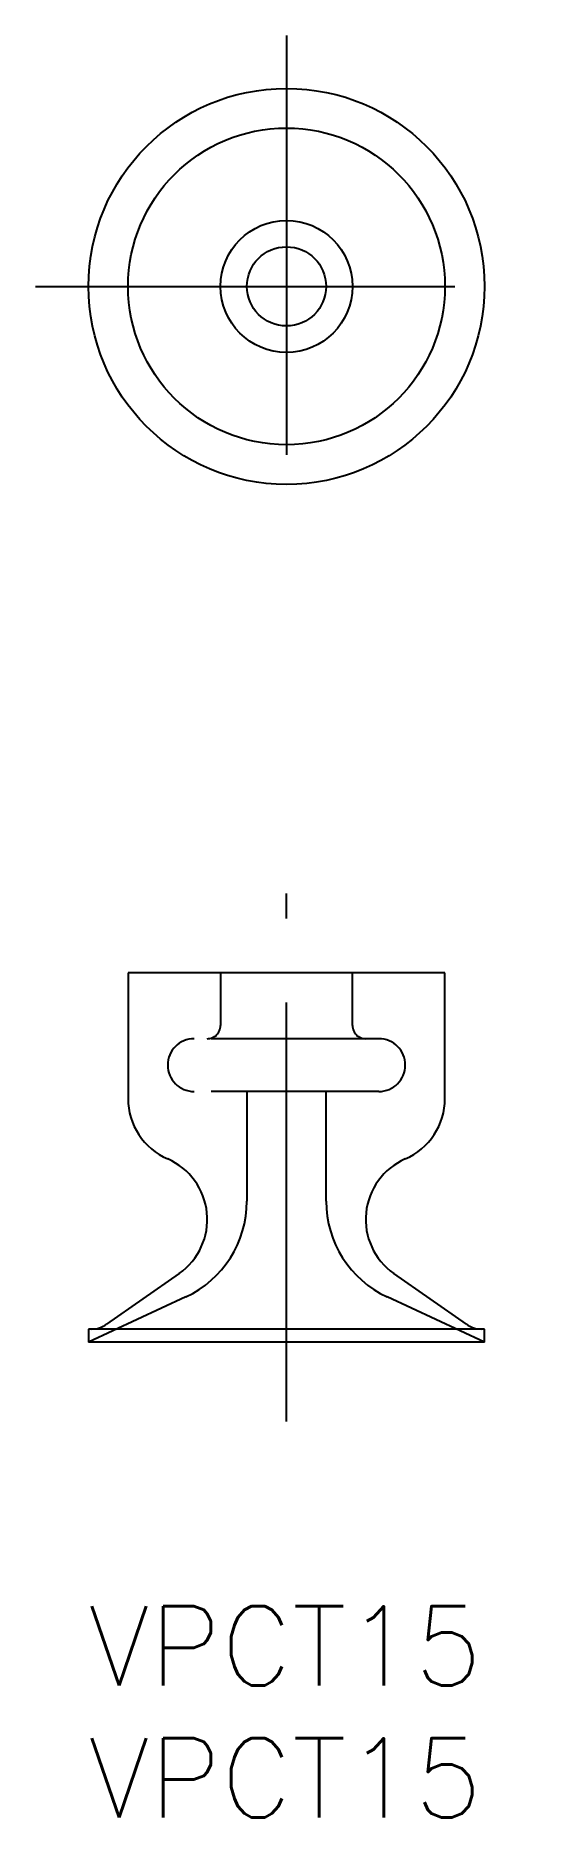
# Model space of a CAD drawing. Extents: x -2 to 17, y -8 to 59.5.
import ezdxf

# ---------------------------------------------------------------- set-up
doc = ezdxf.new("R2010")
doc.units = 0
doc.header["$LTSCALE"] = 0.5
doc.linetypes.add('CENTER', pattern=[50.8, 31.75, -6.35, 6.35, -6.35])
doc.linetypes.add('DASHED', pattern=[19.05, 12.7, -6.35])
for name, color, linetype in [('MSM_CENTER', 1, 'CENTER'), ('MSM_CONTINUOUS', 7, 'CONTINUOUS'), ('MSM_DASHED', 4, 'DASHED'), ('MSM_PART_NUMBER', 7, 'CONTINUOUS')]:
    doc.layers.add(name, color=color, linetype=linetype)
doc.styles.get("Standard").update_dxf_attribs({"font": 'txt.shx', "height": 3, "bigfont": 'bigfont.shx'})

msp = doc.modelspace()

# ---------------------------------------------------------------- linework, layer by layer
at = {"layer": 'MSM_CENTER'}
for p, q in [((7.5, 59.5), (7.5, 40.5)), ((-2, 50), (17, 50)), ((7.5, 7), (7.5, 27))]:
    msp.add_line(p, q, dxfattribs=at)
at = {"layer": 'MSM_CONTINUOUS'}
for p, q in [((1.5, 24), (1.5, 19.235)), ((13.5, 24), (1.5, 24)), ((13.5, 19.235), (13.5, 24)), ((3.434, 12.604), (0.687, 10.681)), ((14.313, 10.681), (11.566, 12.604)), ((0, 10.5), (0, 10)), ((15, 10.5), (0, 10.5)), ((15, 10), (15, 10.5)), ((15, 10), (0, 10))]:
    msp.add_line(p, q, dxfattribs=at)
for radius in [7.5, 6, 2.5, 1.5]:
    msp.add_circle((7.5, 50), radius, dxfattribs=at)
for centre, radius, start, end in [((4, 19.235), 2.5, 180, 246.42185), ((11, 19.235), 2.5, 293.57815, 0), ((2, 14.652), 2.5, 305.00002, 66.42185), ((13, 14.652), 2.5, 113.57815, 234.99998), ((0.113, 11.5), 1, 270, 305.00002), ((14.887, 11.5), 1, 234.99998, 270)]:
    msp.add_arc(centre, radius, start, end, dxfattribs=at)
at = {"layer": 'MSM_DASHED'}
for p, q in [((5, 24), (5, 22)), ((10, 22), (10, 24)), ((11, 21.5), (4, 21.5)), ((11, 19.5), (4, 19.5)), ((6, 19.5), (6, 15.346)), ((9, 15.346), (9, 19.5)), ((3.69, 11.721), (0, 10)), ((15, 10), (11.31, 11.721))]:
    msp.add_line(p, q, dxfattribs=at)
for centre, radius, start, end in [((4.5, 22), 0.5, 270, 0), ((10.5, 22), 0.5, 180, 270), ((4, 20.5), 1, 90.00472, 269.99528), ((11, 20.5), 1, 270.00472, 89.99528), ((2, 15.346), 4, 295, 0), ((13, 15.346), 4, 180, 245)]:
    msp.add_arc(centre, radius, start, end, dxfattribs=at)

# ---------------------------------------------------------------- texts
at = {"layer": 'MSM_PART_NUMBER'}
for p in [(0, -3), (0, -8)]:
    msp.add_text('VPCT15', height=3, dxfattribs=at).set_placement(p)

doc.saveas('drawing.dxf')
